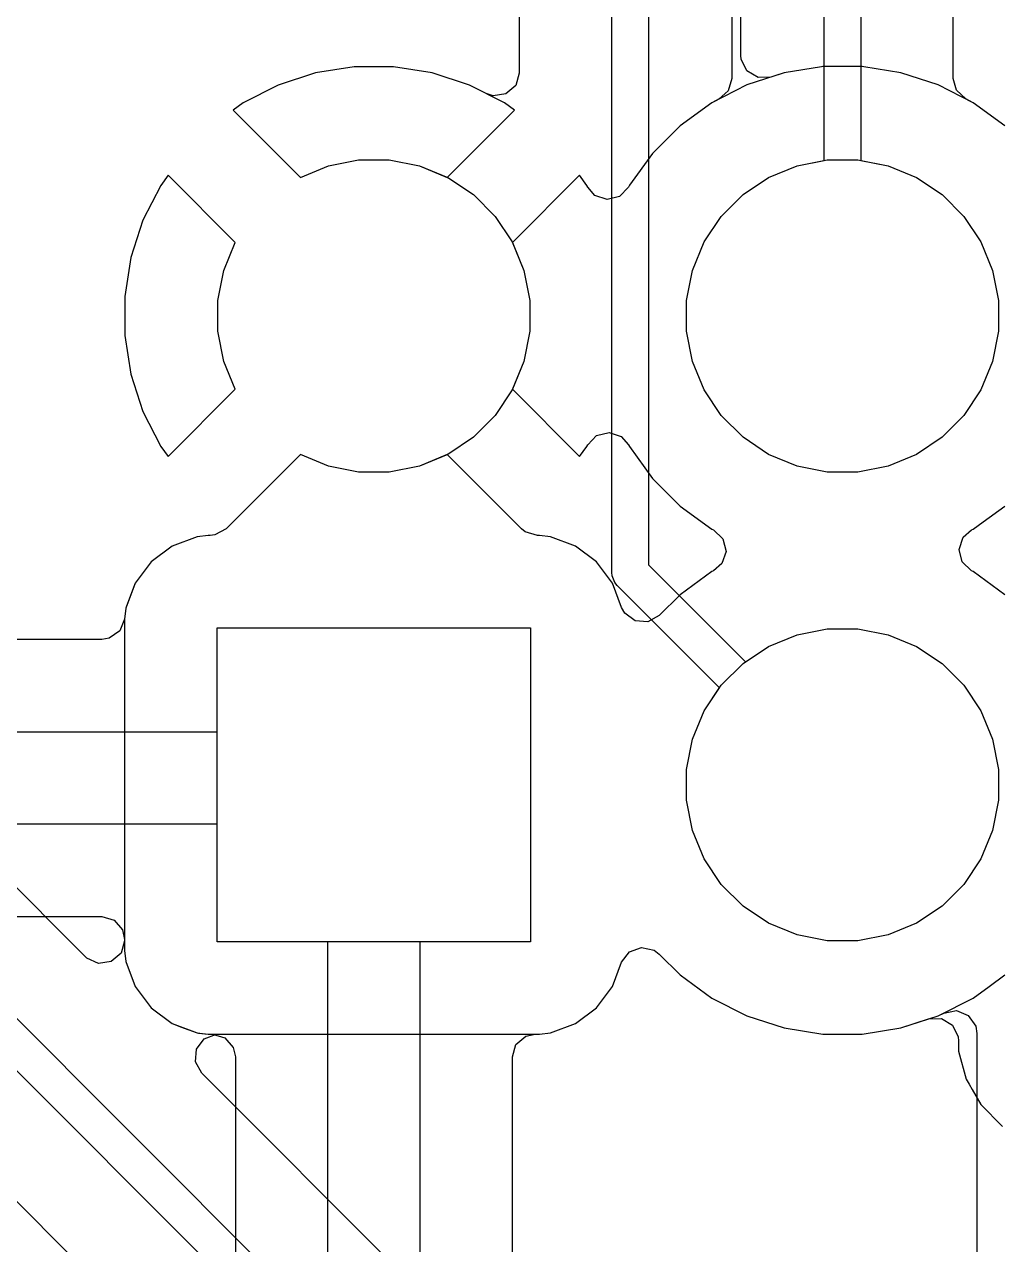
# Model space of a CAD drawing. Header units: inches. Extents: x 6.57 to 9.79, y -8.72 to -3.17.
# Drawn here: x 7.6668 to 7.8751, y -7.6979 to -7.4377 of the extents above; entities that cross this region are included whole.
import ezdxf

# ---------------------------------------------------------------- set-up
doc = ezdxf.new("R2010")
doc.units = ezdxf.units.IN
doc.header["$MEASUREMENT"] = 0
doc.layers.add('B.Cu', color=153, linetype='CONTINUOUS', true_color=0x4d7fc4)

msp = doc.modelspace()

# ---------------------------------------------------------------- linework, layer by layer
at = {"layer": 'B.Cu', "linetype": 'CONTINUOUS'}
for p, q in [((7.79212, -7.55457), (7.79212, -7.32205)), ((7.77241, -7.32556), (7.77241, -7.44808)), ((7.79999, -7.32369), (7.79999, -7.55294)), ((7.8197, -7.4443), (7.8197, -7.33387)), ((7.83743, -7.46671), (7.83743, -7.41454)), ((7.84531, -7.41617), (7.84531, -7.46671)), ((7.81773, -7.41804), (7.81773, -7.44926)), ((7.86501, -7.44926), (7.86501, -7.42635)), ((7.81977, -7.44513), (7.8197, -7.4443)), ((7.82098, -7.4476), (7.81977, -7.44513)), ((7.72892, -7.44804), (7.72097, -7.45063)), ((7.72892, -7.44804), (7.72097, -7.45063)), ((7.72892, -7.44804), (7.72097, -7.45063)), ((7.72892, -7.44804), (7.72097, -7.45063)), ((7.73719, -7.44673), (7.72892, -7.44804)), ((7.73719, -7.44673), (7.72892, -7.44804)), ((7.73719, -7.44673), (7.72892, -7.44804)), ((7.73719, -7.44673), (7.72892, -7.44804)), ((7.72892, -7.44804), (7.72892, -7.44804)), ((7.72892, -7.44804), (7.72892, -7.44804)), ((7.72892, -7.44804), (7.72892, -7.44804)), ((7.72892, -7.44804), (7.72892, -7.44804)), ((7.74555, -7.44673), (7.73719, -7.44673)), ((7.74555, -7.44673), (7.73719, -7.44673)), ((7.74555, -7.44673), (7.73719, -7.44673)), ((7.74555, -7.44673), (7.73719, -7.44673)), ((7.75382, -7.44804), (7.74555, -7.44673)), ((7.75382, -7.44804), (7.74555, -7.44673)), ((7.75382, -7.44804), (7.74555, -7.44673)), ((7.75382, -7.44804), (7.74555, -7.44673)), ((7.76177, -7.45063), (7.75382, -7.44804)), ((7.76177, -7.45063), (7.75382, -7.44804)), ((7.76177, -7.45063), (7.75382, -7.44804)), ((7.76177, -7.45063), (7.75382, -7.44804)), ((7.77241, -7.44808), (7.77164, -7.45072)), ((7.82892, -7.44802), (7.82096, -7.45061)), ((7.82892, -7.44802), (7.82096, -7.45061)), ((7.82334, -7.44902), (7.82098, -7.4476)), ((7.82892, -7.44802), (7.82609, -7.44894)), ((7.83685, -7.44677), (7.82892, -7.44802)), ((7.83685, -7.44677), (7.82892, -7.44802)), ((7.83685, -7.44677), (7.82892, -7.44802)), ((7.82892, -7.44802), (7.82892, -7.44802)), ((7.83719, -7.44671), (7.83685, -7.44677)), ((7.83719, -7.44671), (7.83685, -7.44677)), ((7.83719, -7.44671), (7.83685, -7.44677)), ((7.84555, -7.44671), (7.83719, -7.44671)), ((7.84555, -7.44671), (7.83719, -7.44671)), ((7.84555, -7.44671), (7.83719, -7.44671)), ((7.84589, -7.44677), (7.84555, -7.44671)), ((7.84589, -7.44677), (7.84555, -7.44671)), ((7.84589, -7.44677), (7.84555, -7.44671)), ((7.85382, -7.44802), (7.84589, -7.44677)), ((7.85382, -7.44802), (7.84589, -7.44677)), ((7.85382, -7.44802), (7.84589, -7.44677)), ((7.86178, -7.45061), (7.85382, -7.44802)), ((7.85382, -7.44802), (7.85382, -7.44802)), ((7.85382, -7.44802), (7.85382, -7.44802)), ((7.86178, -7.45061), (7.85382, -7.44802)), ((7.85382, -7.44802), (7.85382, -7.44802)), ((7.85382, -7.44802), (7.85382, -7.44802)), ((7.86178, -7.45061), (7.85382, -7.44802)), ((7.85382, -7.44802), (7.85382, -7.44802)), ((7.85382, -7.44802), (7.85382, -7.44802)), ((7.72097, -7.45063), (7.71351, -7.45443)), ((7.72097, -7.45063), (7.71351, -7.45443)), ((7.72097, -7.45063), (7.71351, -7.45443)), ((7.72097, -7.45063), (7.71351, -7.45443)), ((7.76532, -7.45243), (7.76177, -7.45063)), ((7.76923, -7.45442), (7.76177, -7.45063)), ((7.76923, -7.45442), (7.76177, -7.45063)), ((7.76923, -7.45442), (7.76177, -7.45063)), ((7.77164, -7.45072), (7.76956, -7.45252)), ((7.82096, -7.45061), (7.8135, -7.45441)), ((7.82096, -7.45061), (7.8135, -7.45441)), ((7.81773, -7.44926), (7.81695, -7.4519)), ((7.82609, -7.44894), (7.82334, -7.44902)), ((7.86924, -7.45441), (7.86178, -7.45061)), ((7.86178, -7.45061), (7.86178, -7.45061)), ((7.86178, -7.45061), (7.86178, -7.45061)), ((7.86924, -7.45441), (7.86178, -7.45061)), ((7.86178, -7.45061), (7.86178, -7.45061)), ((7.86178, -7.45061), (7.86178, -7.45061)), ((7.86924, -7.45441), (7.86178, -7.45061)), ((7.86178, -7.45061), (7.86178, -7.45061)), ((7.86178, -7.45061), (7.86178, -7.45061)), ((7.86568, -7.45172), (7.86501, -7.44926)), ((7.76684, -7.45291), (7.76532, -7.45243)), ((7.76956, -7.45252), (7.76684, -7.45291)), ((7.81695, -7.4519), (7.81506, -7.45361)), ((7.86768, -7.45361), (7.86568, -7.45172)), ((7.71351, -7.45443), (7.71138, -7.45597)), ((7.71351, -7.45443), (7.71138, -7.45597)), ((7.71351, -7.45443), (7.71138, -7.45597)), ((7.71351, -7.45443), (7.71138, -7.45597)), ((7.71138, -7.45597), (7.71138, -7.45597)), ((7.71138, -7.45597), (7.72572, -7.47032)), ((7.71138, -7.45597), (7.71138, -7.45597)), ((7.71138, -7.45597), (7.72572, -7.47032)), ((7.71138, -7.45597), (7.71138, -7.45597)), ((7.71138, -7.45597), (7.72572, -7.47032)), ((7.71138, -7.45597), (7.71138, -7.45597)), ((7.71138, -7.45597), (7.72572, -7.47032)), ((7.75702, -7.47032), (7.77136, -7.45597)), ((7.75702, -7.47032), (7.77136, -7.45597)), ((7.75702, -7.47032), (7.77136, -7.45597)), ((7.77136, -7.45597), (7.76923, -7.45442)), ((7.77136, -7.45597), (7.76923, -7.45442)), ((7.77136, -7.45597), (7.76923, -7.45442)), ((7.8135, -7.45441), (7.80673, -7.45933)), ((7.8135, -7.45441), (7.80673, -7.45933)), ((7.8135, -7.45441), (7.80673, -7.45933)), ((7.81506, -7.45361), (7.8135, -7.45441)), ((7.8135, -7.45441), (7.8135, -7.45441)), ((7.86924, -7.45441), (7.86768, -7.45361)), ((7.87601, -7.45933), (7.86924, -7.45441)), ((7.87601, -7.45933), (7.86924, -7.45441)), ((7.87601, -7.45933), (7.86924, -7.45441)), ((7.87601, -7.45933), (7.86924, -7.45441)), ((7.86924, -7.45441), (7.86924, -7.45441)), ((7.80673, -7.45933), (7.80081, -7.46525)), ((7.80673, -7.45933), (7.80081, -7.46525)), ((7.80673, -7.45933), (7.80081, -7.46525)), ((7.80081, -7.46525), (7.7959, -7.47202)), ((7.80081, -7.46525), (7.7959, -7.47202)), ((7.80081, -7.46525), (7.7959, -7.47202)), ((7.72572, -7.47032), (7.73166, -7.46786)), ((7.72572, -7.47032), (7.73166, -7.46786)), ((7.72572, -7.47032), (7.73166, -7.46786)), ((7.72572, -7.47032), (7.73166, -7.46786)), ((7.73166, -7.46786), (7.73809, -7.46658)), ((7.73166, -7.46786), (7.73809, -7.46658)), ((7.73166, -7.46786), (7.73809, -7.46658)), ((7.73166, -7.46786), (7.73809, -7.46658)), ((7.73809, -7.46658), (7.74465, -7.46658)), ((7.73809, -7.46658), (7.74465, -7.46658)), ((7.73809, -7.46658), (7.74465, -7.46658)), ((7.73809, -7.46658), (7.74465, -7.46658)), ((7.74465, -7.46658), (7.75108, -7.46786)), ((7.74465, -7.46658), (7.75108, -7.46786)), ((7.74465, -7.46658), (7.75108, -7.46786)), ((7.74465, -7.46658), (7.75108, -7.46786)), ((7.75108, -7.46786), (7.75715, -7.47037)), ((7.75108, -7.46786), (7.75702, -7.47032)), ((7.75108, -7.46786), (7.75702, -7.47032)), ((7.75108, -7.46786), (7.75702, -7.47032)), ((7.8256, -7.47037), (7.83166, -7.46786)), ((7.8256, -7.47037), (7.83166, -7.46786)), ((7.8256, -7.47037), (7.83166, -7.46786)), ((7.8256, -7.47037), (7.83166, -7.46786)), ((7.83166, -7.46786), (7.83809, -7.46658)), ((7.83166, -7.46786), (7.83809, -7.46658)), ((7.83166, -7.46786), (7.83809, -7.46658)), ((7.83166, -7.46786), (7.83743, -7.46671)), ((7.83809, -7.46658), (7.84465, -7.46658)), ((7.83809, -7.46658), (7.84465, -7.46658)), ((7.83809, -7.46658), (7.84465, -7.46658)), ((7.84465, -7.46658), (7.85108, -7.46786)), ((7.84465, -7.46658), (7.85108, -7.46786)), ((7.84465, -7.46658), (7.85108, -7.46786)), ((7.84531, -7.46671), (7.85108, -7.46786)), ((7.85108, -7.46786), (7.85715, -7.47037)), ((7.85108, -7.46786), (7.85715, -7.47037)), ((7.85108, -7.46786), (7.85715, -7.47037)), ((7.85108, -7.46786), (7.85715, -7.47037)), ((7.69746, -7.46989), (7.69591, -7.47203)), ((7.69746, -7.46989), (7.69591, -7.47203)), ((7.69746, -7.46989), (7.69591, -7.47203)), ((7.69746, -7.46989), (7.69591, -7.47203)), ((7.7118, -7.48424), (7.69746, -7.46989)), ((7.69746, -7.46989), (7.69746, -7.46989)), ((7.7118, -7.48424), (7.69746, -7.46989)), ((7.69746, -7.46989), (7.69746, -7.46989)), ((7.7118, -7.48424), (7.69746, -7.46989)), ((7.69746, -7.46989), (7.69746, -7.46989)), ((7.7118, -7.48424), (7.69746, -7.46989)), ((7.69746, -7.46989), (7.69746, -7.46989)), ((7.75715, -7.47037), (7.7626, -7.47401)), ((7.78528, -7.46989), (7.77094, -7.48424)), ((7.78528, -7.46989), (7.77094, -7.48424)), ((7.78528, -7.46989), (7.77094, -7.48424)), ((7.78683, -7.47203), (7.78528, -7.46989)), ((7.78528, -7.46989), (7.78528, -7.46989)), ((7.78683, -7.47203), (7.78528, -7.46989)), ((7.78528, -7.46989), (7.78528, -7.46989)), ((7.78683, -7.47203), (7.78528, -7.46989)), ((7.78528, -7.46989), (7.78528, -7.46989)), ((7.82014, -7.47401), (7.8256, -7.47037)), ((7.82014, -7.47401), (7.8256, -7.47037)), ((7.82014, -7.47401), (7.8256, -7.47037)), ((7.82014, -7.47401), (7.8256, -7.47037)), ((7.85715, -7.47037), (7.8626, -7.47401)), ((7.85715, -7.47037), (7.8626, -7.47401)), ((7.85715, -7.47037), (7.8626, -7.47401)), ((7.85715, -7.47037), (7.8626, -7.47401)), ((7.69591, -7.47203), (7.69211, -7.47948)), ((7.69591, -7.47203), (7.69211, -7.47948)), ((7.69591, -7.47203), (7.69211, -7.47948)), ((7.69591, -7.47203), (7.69211, -7.47948)), ((7.7626, -7.47401), (7.76724, -7.47865)), ((7.78701, -7.47238), (7.78683, -7.47203)), ((7.78701, -7.47238), (7.78683, -7.47203)), ((7.78701, -7.47238), (7.78683, -7.47203)), ((7.78855, -7.47416), (7.78701, -7.47238)), ((7.78855, -7.47416), (7.78701, -7.47238)), ((7.78855, -7.47416), (7.78701, -7.47238)), ((7.79115, -7.47504), (7.78855, -7.47416)), ((7.79115, -7.47504), (7.78855, -7.47416)), ((7.79115, -7.47504), (7.78855, -7.47416)), ((7.79571, -7.47238), (7.79382, -7.47438)), ((7.79571, -7.47238), (7.79382, -7.47438)), ((7.79571, -7.47238), (7.79382, -7.47438)), ((7.7959, -7.47202), (7.79571, -7.47238)), ((7.7959, -7.47202), (7.79571, -7.47238)), ((7.7959, -7.47202), (7.79571, -7.47238)), ((7.8155, -7.47865), (7.82014, -7.47401)), ((7.8155, -7.47865), (7.82014, -7.47401)), ((7.8155, -7.47865), (7.82014, -7.47401)), ((7.8155, -7.47865), (7.82014, -7.47401)), ((7.8626, -7.47401), (7.86724, -7.47865)), ((7.8626, -7.47401), (7.86724, -7.47865)), ((7.8626, -7.47401), (7.86724, -7.47865)), ((7.8626, -7.47401), (7.86724, -7.47865)), ((7.79382, -7.47438), (7.79115, -7.47504)), ((7.79382, -7.47438), (7.79115, -7.47504)), ((7.79382, -7.47438), (7.79115, -7.47504)), ((7.76724, -7.47865), (7.77088, -7.48411)), ((7.81186, -7.48411), (7.8155, -7.47865)), ((7.81186, -7.48411), (7.8155, -7.47865)), ((7.81186, -7.48411), (7.8155, -7.47865)), ((7.81186, -7.48411), (7.8155, -7.47865)), ((7.86724, -7.47865), (7.87088, -7.48411)), ((7.86724, -7.47865), (7.87088, -7.48411)), ((7.86724, -7.47865), (7.87088, -7.48411)), ((7.86724, -7.47865), (7.87088, -7.48411)), ((7.69211, -7.47948), (7.68953, -7.48744)), ((7.69211, -7.47948), (7.68953, -7.48744)), ((7.69211, -7.47948), (7.68953, -7.48744)), ((7.69211, -7.47948), (7.68953, -7.48744)), ((7.70935, -7.49017), (7.7118, -7.48424)), ((7.70935, -7.49017), (7.7118, -7.48424)), ((7.70935, -7.49017), (7.7118, -7.48424)), ((7.70935, -7.49017), (7.7118, -7.48424)), ((7.77088, -7.48411), (7.77339, -7.49017)), ((7.77094, -7.48424), (7.77339, -7.49017)), ((7.77094, -7.48424), (7.77339, -7.49017)), ((7.77094, -7.48424), (7.77339, -7.49017)), ((7.80935, -7.49017), (7.81186, -7.48411)), ((7.80935, -7.49017), (7.81186, -7.48411)), ((7.80935, -7.49017), (7.81186, -7.48411)), ((7.80935, -7.49017), (7.81186, -7.48411)), ((7.87088, -7.48411), (7.87339, -7.49017)), ((7.87088, -7.48411), (7.87339, -7.49017)), ((7.87088, -7.48411), (7.87339, -7.49017)), ((7.87088, -7.48411), (7.87339, -7.49017)), ((7.68953, -7.48744), (7.68822, -7.4957)), ((7.68953, -7.48744), (7.68822, -7.4957)), ((7.68953, -7.48744), (7.68822, -7.4957)), ((7.68953, -7.48744), (7.68822, -7.4957)), ((7.68953, -7.48744), (7.68953, -7.48744)), ((7.68953, -7.48744), (7.68953, -7.48744)), ((7.68953, -7.48744), (7.68953, -7.48744)), ((7.68953, -7.48744), (7.68953, -7.48744)), ((7.70807, -7.4966), (7.70935, -7.49017)), ((7.70807, -7.4966), (7.70935, -7.49017)), ((7.70807, -7.4966), (7.70935, -7.49017)), ((7.70807, -7.4966), (7.70935, -7.49017)), ((7.77339, -7.49017), (7.77467, -7.4966)), ((7.77339, -7.49017), (7.77467, -7.4966)), ((7.77339, -7.49017), (7.77467, -7.4966)), ((7.77339, -7.49017), (7.77467, -7.4966)), ((7.80807, -7.4966), (7.80935, -7.49017)), ((7.80807, -7.4966), (7.80935, -7.49017)), ((7.80807, -7.4966), (7.80935, -7.49017)), ((7.80807, -7.4966), (7.80935, -7.49017)), ((7.87339, -7.49017), (7.87467, -7.4966)), ((7.87339, -7.49017), (7.87467, -7.4966)), ((7.87339, -7.49017), (7.87467, -7.4966)), ((7.87339, -7.49017), (7.87467, -7.4966)), ((7.68822, -7.4957), (7.68822, -7.50407)), ((7.68822, -7.4957), (7.68822, -7.50407)), ((7.68822, -7.4957), (7.68822, -7.50407)), ((7.68822, -7.4957), (7.68822, -7.50407)), ((7.70807, -7.50316), (7.70807, -7.4966)), ((7.70807, -7.50316), (7.70807, -7.4966)), ((7.70807, -7.50316), (7.70807, -7.4966)), ((7.70807, -7.50316), (7.70807, -7.4966)), ((7.77467, -7.4966), (7.77467, -7.50316)), ((7.77467, -7.4966), (7.77467, -7.50316)), ((7.77467, -7.4966), (7.77467, -7.50316)), ((7.77467, -7.4966), (7.77467, -7.50316)), ((7.80807, -7.50316), (7.80807, -7.4966)), ((7.80807, -7.50316), (7.80807, -7.4966)), ((7.80807, -7.50316), (7.80807, -7.4966)), ((7.80807, -7.50316), (7.80807, -7.4966)), ((7.87467, -7.4966), (7.87467, -7.50316)), ((7.87467, -7.4966), (7.87467, -7.50316)), ((7.87467, -7.4966), (7.87467, -7.50316)), ((7.87467, -7.4966), (7.87467, -7.50316)), ((7.68822, -7.50407), (7.68953, -7.51233)), ((7.68822, -7.50407), (7.68953, -7.51233)), ((7.68822, -7.50407), (7.68953, -7.51233)), ((7.68822, -7.50407), (7.68953, -7.51233)), ((7.70935, -7.5096), (7.70807, -7.50316)), ((7.70935, -7.5096), (7.70807, -7.50316)), ((7.70935, -7.5096), (7.70807, -7.50316)), ((7.70935, -7.5096), (7.70807, -7.50316)), ((7.77467, -7.50316), (7.77339, -7.5096)), ((7.77467, -7.50316), (7.77339, -7.5096)), ((7.77467, -7.50316), (7.77339, -7.5096)), ((7.77467, -7.50316), (7.77339, -7.5096)), ((7.80935, -7.5096), (7.80807, -7.50316)), ((7.80935, -7.5096), (7.80807, -7.50316)), ((7.80935, -7.5096), (7.80807, -7.50316)), ((7.80935, -7.5096), (7.80807, -7.50316)), ((7.87467, -7.50316), (7.87339, -7.5096)), ((7.87467, -7.50316), (7.87339, -7.5096)), ((7.87467, -7.50316), (7.87339, -7.5096)), ((7.87467, -7.50316), (7.87339, -7.5096)), ((7.7118, -7.51553), (7.70935, -7.5096)), ((7.7118, -7.51553), (7.70935, -7.5096)), ((7.7118, -7.51553), (7.70935, -7.5096)), ((7.7118, -7.51553), (7.70935, -7.5096)), ((7.77339, -7.5096), (7.77088, -7.51566)), ((7.77339, -7.5096), (7.77094, -7.51553)), ((7.77339, -7.5096), (7.77094, -7.51553)), ((7.77339, -7.5096), (7.77094, -7.51553)), ((7.81186, -7.51566), (7.80935, -7.5096)), ((7.81186, -7.51566), (7.80935, -7.5096)), ((7.81186, -7.51566), (7.80935, -7.5096)), ((7.81186, -7.51566), (7.80935, -7.5096)), ((7.87339, -7.5096), (7.87088, -7.51566)), ((7.87339, -7.5096), (7.87088, -7.51566)), ((7.87339, -7.5096), (7.87088, -7.51566)), ((7.87339, -7.5096), (7.87088, -7.51566)), ((7.68953, -7.51233), (7.68953, -7.51233)), ((7.68953, -7.51233), (7.69211, -7.52028)), ((7.68953, -7.51233), (7.68953, -7.51233)), ((7.68953, -7.51233), (7.69211, -7.52028)), ((7.68953, -7.51233), (7.68953, -7.51233)), ((7.68953, -7.51233), (7.69211, -7.52028)), ((7.68953, -7.51233), (7.68953, -7.51233)), ((7.68953, -7.51233), (7.69211, -7.52028)), ((7.69746, -7.52987), (7.7118, -7.51553)), ((7.69746, -7.52987), (7.7118, -7.51553)), ((7.69746, -7.52987), (7.7118, -7.51553)), ((7.69746, -7.52987), (7.7118, -7.51553)), ((7.77088, -7.51566), (7.76724, -7.52111)), ((7.77094, -7.51553), (7.78528, -7.52987)), ((7.77094, -7.51553), (7.78528, -7.52987)), ((7.77094, -7.51553), (7.78528, -7.52987)), ((7.8155, -7.52111), (7.81186, -7.51566)), ((7.8155, -7.52111), (7.81186, -7.51566)), ((7.8155, -7.52111), (7.81186, -7.51566)), ((7.8155, -7.52111), (7.81186, -7.51566)), ((7.87088, -7.51566), (7.86724, -7.52111)), ((7.87088, -7.51566), (7.86724, -7.52111)), ((7.87088, -7.51566), (7.86724, -7.52111)), ((7.87088, -7.51566), (7.86724, -7.52111)), ((7.69211, -7.52028), (7.69591, -7.52774)), ((7.69211, -7.52028), (7.69591, -7.52774)), ((7.69211, -7.52028), (7.69591, -7.52774)), ((7.69211, -7.52028), (7.69591, -7.52774)), ((7.76724, -7.52111), (7.7626, -7.52575)), ((7.82014, -7.52575), (7.8155, -7.52111)), ((7.82014, -7.52575), (7.8155, -7.52111)), ((7.82014, -7.52575), (7.8155, -7.52111)), ((7.82014, -7.52575), (7.8155, -7.52111)), ((7.86724, -7.52111), (7.8626, -7.52575)), ((7.86724, -7.52111), (7.8626, -7.52575)), ((7.86724, -7.52111), (7.8626, -7.52575)), ((7.86724, -7.52111), (7.8626, -7.52575)), ((7.7626, -7.52575), (7.75715, -7.5294)), ((7.78701, -7.52738), (7.7889, -7.52538)), ((7.78701, -7.52738), (7.7889, -7.52538)), ((7.78701, -7.52738), (7.7889, -7.52538)), ((7.7889, -7.52538), (7.79157, -7.52472)), ((7.7889, -7.52538), (7.79157, -7.52472)), ((7.7889, -7.52538), (7.79157, -7.52472)), ((7.79157, -7.52472), (7.79417, -7.52561)), ((7.79157, -7.52472), (7.79417, -7.52561)), ((7.79157, -7.52472), (7.79417, -7.52561)), ((7.79417, -7.52561), (7.79571, -7.52738)), ((7.79417, -7.52561), (7.79571, -7.52738)), ((7.79417, -7.52561), (7.79571, -7.52738)), ((7.8256, -7.5294), (7.82014, -7.52575)), ((7.8256, -7.5294), (7.82014, -7.52575)), ((7.8256, -7.5294), (7.82014, -7.52575)), ((7.8256, -7.5294), (7.82014, -7.52575)), ((7.8626, -7.52575), (7.85715, -7.5294)), ((7.8626, -7.52575), (7.85715, -7.5294)), ((7.8626, -7.52575), (7.85715, -7.5294)), ((7.8626, -7.52575), (7.85715, -7.5294)), ((7.69591, -7.52774), (7.69746, -7.52987)), ((7.69591, -7.52774), (7.69746, -7.52987)), ((7.69591, -7.52774), (7.69746, -7.52987)), ((7.69591, -7.52774), (7.69746, -7.52987)), ((7.78528, -7.52987), (7.78683, -7.52774)), ((7.78528, -7.52987), (7.78683, -7.52774)), ((7.78528, -7.52987), (7.78683, -7.52774)), ((7.78683, -7.52774), (7.78701, -7.52738)), ((7.78683, -7.52774), (7.78701, -7.52738)), ((7.78683, -7.52774), (7.78701, -7.52738)), ((7.79571, -7.52738), (7.7959, -7.52775)), ((7.79571, -7.52738), (7.7959, -7.52775)), ((7.79571, -7.52738), (7.7959, -7.52775)), ((7.7959, -7.52775), (7.80081, -7.53452)), ((7.7959, -7.52775), (7.80081, -7.53452)), ((7.7959, -7.52775), (7.80081, -7.53452)), ((7.72572, -7.52945), (7.70989, -7.54528)), ((7.72572, -7.52945), (7.70989, -7.54528)), ((7.72572, -7.52945), (7.70989, -7.54528)), ((7.72572, -7.52945), (7.70989, -7.54528)), ((7.73166, -7.53191), (7.72572, -7.52945)), ((7.73166, -7.53191), (7.72572, -7.52945)), ((7.73166, -7.53191), (7.72572, -7.52945)), ((7.73166, -7.53191), (7.72572, -7.52945)), ((7.75715, -7.5294), (7.75108, -7.53191)), ((7.75702, -7.52945), (7.75108, -7.53191)), ((7.75702, -7.52945), (7.75108, -7.53191)), ((7.75702, -7.52945), (7.75108, -7.53191)), ((7.77285, -7.54528), (7.75702, -7.52945)), ((7.77285, -7.54528), (7.75702, -7.52945)), ((7.77285, -7.54528), (7.75702, -7.52945)), ((7.78528, -7.52987), (7.78528, -7.52987)), ((7.78528, -7.52987), (7.78528, -7.52987)), ((7.78528, -7.52987), (7.78528, -7.52987)), ((7.83166, -7.53191), (7.8256, -7.5294)), ((7.83166, -7.53191), (7.8256, -7.5294)), ((7.83166, -7.53191), (7.8256, -7.5294)), ((7.83166, -7.53191), (7.8256, -7.5294)), ((7.85715, -7.5294), (7.85108, -7.53191)), ((7.85715, -7.5294), (7.85108, -7.53191)), ((7.85715, -7.5294), (7.85108, -7.53191)), ((7.85715, -7.5294), (7.85108, -7.53191)), ((7.73809, -7.53319), (7.73166, -7.53191)), ((7.73809, -7.53319), (7.73166, -7.53191)), ((7.73809, -7.53319), (7.73166, -7.53191)), ((7.73809, -7.53319), (7.73166, -7.53191)), ((7.74465, -7.53319), (7.73809, -7.53319)), ((7.74465, -7.53319), (7.73809, -7.53319)), ((7.74465, -7.53319), (7.73809, -7.53319)), ((7.74465, -7.53319), (7.73809, -7.53319)), ((7.75108, -7.53191), (7.74465, -7.53319)), ((7.75108, -7.53191), (7.74465, -7.53319)), ((7.75108, -7.53191), (7.74465, -7.53319)), ((7.75108, -7.53191), (7.74465, -7.53319)), ((7.83809, -7.53319), (7.83166, -7.53191)), ((7.83809, -7.53319), (7.83166, -7.53191)), ((7.83809, -7.53319), (7.83166, -7.53191)), ((7.83809, -7.53319), (7.83166, -7.53191)), ((7.84465, -7.53319), (7.83809, -7.53319)), ((7.84465, -7.53319), (7.83809, -7.53319)), ((7.84465, -7.53319), (7.83809, -7.53319)), ((7.84465, -7.53319), (7.83809, -7.53319)), ((7.85108, -7.53191), (7.84465, -7.53319)), ((7.85108, -7.53191), (7.84465, -7.53319)), ((7.85108, -7.53191), (7.84465, -7.53319)), ((7.85108, -7.53191), (7.84465, -7.53319)), ((7.80081, -7.53452), (7.80673, -7.54044)), ((7.80081, -7.53452), (7.80673, -7.54044)), ((7.80081, -7.53452), (7.80673, -7.54044)), ((7.80673, -7.54044), (7.8135, -7.54536)), ((7.80673, -7.54044), (7.8135, -7.54536)), ((7.80673, -7.54044), (7.8135, -7.54536)), ((7.87139, -7.54379), (7.87601, -7.54044)), ((7.86924, -7.54536), (7.87139, -7.54379)), ((7.70367, -7.54697), (7.69837, -7.54895)), ((7.70367, -7.54697), (7.69837, -7.54895)), ((7.70367, -7.54697), (7.69837, -7.54895)), ((7.70367, -7.54697), (7.69837, -7.54895)), ((7.70602, -7.54671), (7.70367, -7.54697)), ((7.70602, -7.54671), (7.70367, -7.54697)), ((7.70602, -7.54671), (7.70367, -7.54697)), ((7.70602, -7.54671), (7.70367, -7.54697)), ((7.70644, -7.54671), (7.70602, -7.54671)), ((7.70602, -7.54671), (7.70602, -7.54671)), ((7.70644, -7.54671), (7.70602, -7.54671)), ((7.70602, -7.54671), (7.70602, -7.54671)), ((7.70644, -7.54671), (7.70602, -7.54671)), ((7.70602, -7.54671), (7.70602, -7.54671)), ((7.70644, -7.54671), (7.70602, -7.54671)), ((7.70602, -7.54671), (7.70602, -7.54671)), ((7.70747, -7.5466), (7.70644, -7.54671)), ((7.70747, -7.5466), (7.70644, -7.54671)), ((7.70747, -7.5466), (7.70644, -7.54671)), ((7.70747, -7.5466), (7.70644, -7.54671)), ((7.70989, -7.54528), (7.70747, -7.5466)), ((7.70989, -7.54528), (7.70747, -7.5466)), ((7.70989, -7.54528), (7.70747, -7.5466)), ((7.70989, -7.54528), (7.70747, -7.5466)), ((7.77366, -7.54594), (7.77285, -7.54528)), ((7.77366, -7.54594), (7.77285, -7.54528)), ((7.77366, -7.54594), (7.77285, -7.54528)), ((7.7763, -7.54671), (7.77366, -7.54594)), ((7.7763, -7.54671), (7.77366, -7.54594)), ((7.7763, -7.54671), (7.77366, -7.54594)), ((7.77672, -7.54671), (7.7763, -7.54671)), ((7.77672, -7.54671), (7.7763, -7.54671)), ((7.77672, -7.54671), (7.7763, -7.54671)), ((7.77907, -7.54697), (7.77672, -7.54671)), ((7.77672, -7.54671), (7.77672, -7.54671)), ((7.77672, -7.54671), (7.77672, -7.54671)), ((7.77672, -7.54671), (7.77672, -7.54671)), ((7.77907, -7.54697), (7.77672, -7.54671)), ((7.77672, -7.54671), (7.77672, -7.54671)), ((7.77672, -7.54671), (7.77672, -7.54671)), ((7.77672, -7.54671), (7.77672, -7.54671)), ((7.77907, -7.54697), (7.77672, -7.54671)), ((7.77672, -7.54671), (7.77672, -7.54671)), ((7.77672, -7.54671), (7.77672, -7.54671)), ((7.77672, -7.54671), (7.77672, -7.54671)), ((7.78438, -7.54895), (7.77907, -7.54697)), ((7.77907, -7.54697), (7.77907, -7.54697)), ((7.78438, -7.54895), (7.77907, -7.54697)), ((7.77907, -7.54697), (7.77907, -7.54697)), ((7.78438, -7.54895), (7.77907, -7.54697)), ((7.77907, -7.54697), (7.77907, -7.54697)), ((7.8135, -7.54536), (7.81385, -7.54553)), ((7.8135, -7.54536), (7.81385, -7.54553)), ((7.8135, -7.54536), (7.81385, -7.54553)), ((7.81385, -7.54553), (7.81585, -7.54742)), ((7.81385, -7.54553), (7.81585, -7.54742)), ((7.81385, -7.54553), (7.81585, -7.54742)), ((7.86623, -7.54967), (7.86712, -7.54707)), ((7.86712, -7.54707), (7.86889, -7.54553)), ((7.86889, -7.54553), (7.86924, -7.54536)), ((7.69836, -7.54895), (7.69383, -7.55234)), ((7.69836, -7.54895), (7.69383, -7.55234)), ((7.69836, -7.54895), (7.69383, -7.55234)), ((7.69836, -7.54895), (7.69383, -7.55234)), ((7.69837, -7.54895), (7.69836, -7.54895)), ((7.69837, -7.54895), (7.69836, -7.54895)), ((7.69837, -7.54895), (7.69836, -7.54895)), ((7.69837, -7.54895), (7.69836, -7.54895)), ((7.78891, -7.55234), (7.78438, -7.54895)), ((7.78438, -7.54895), (7.78438, -7.54895)), ((7.78891, -7.55234), (7.78438, -7.54895)), ((7.78438, -7.54895), (7.78438, -7.54895)), ((7.78891, -7.55234), (7.78438, -7.54895)), ((7.78438, -7.54895), (7.78438, -7.54895)), ((7.81585, -7.54742), (7.81651, -7.55009)), ((7.81585, -7.54742), (7.81651, -7.55009)), ((7.81585, -7.54742), (7.81651, -7.55009)), ((7.81651, -7.55009), (7.81562, -7.5527)), ((7.81651, -7.55009), (7.81562, -7.5527)), ((7.81651, -7.55009), (7.81562, -7.5527)), ((7.86689, -7.55234), (7.86623, -7.54967)), ((7.69383, -7.55234), (7.69043, -7.55688)), ((7.69383, -7.55234), (7.69043, -7.55688)), ((7.69383, -7.55234), (7.69043, -7.55688)), ((7.69383, -7.55234), (7.69043, -7.55688)), ((7.69383, -7.55234), (7.69383, -7.55234)), ((7.69383, -7.55234), (7.69383, -7.55234)), ((7.69383, -7.55234), (7.69383, -7.55234)), ((7.69383, -7.55234), (7.69383, -7.55234)), ((7.79231, -7.55688), (7.78891, -7.55234)), ((7.78891, -7.55234), (7.78891, -7.55234)), ((7.79231, -7.55688), (7.78891, -7.55234)), ((7.78891, -7.55234), (7.78891, -7.55234)), ((7.79231, -7.55688), (7.78891, -7.55234)), ((7.78891, -7.55234), (7.78891, -7.55234)), ((7.79219, -7.55534), (7.79212, -7.55457)), ((7.79999, -7.55294), (7.8207, -7.57364)), ((7.8135, -7.55441), (7.80673, -7.55933)), ((7.8135, -7.55441), (7.80673, -7.55933)), ((7.8135, -7.55441), (7.80673, -7.55933)), ((7.81385, -7.55423), (7.8135, -7.55441)), ((7.81385, -7.55423), (7.8135, -7.55441)), ((7.81385, -7.55423), (7.8135, -7.55441)), ((7.81562, -7.5527), (7.81385, -7.55423)), ((7.81562, -7.5527), (7.81385, -7.55423)), ((7.81562, -7.5527), (7.81385, -7.55423)), ((7.86889, -7.55423), (7.86689, -7.55234)), ((7.86921, -7.55439), (7.86889, -7.55423)), ((7.86924, -7.55441), (7.86921, -7.55439)), ((7.87601, -7.55933), (7.86924, -7.55441)), ((7.69043, -7.55688), (7.68845, -7.56219)), ((7.69043, -7.55688), (7.68845, -7.56219)), ((7.69043, -7.55688), (7.68845, -7.56219)), ((7.69043, -7.55688), (7.6886, -7.5618)), ((7.69043, -7.55688), (7.69043, -7.55688)), ((7.69043, -7.55688), (7.69043, -7.55688)), ((7.69043, -7.55688), (7.69043, -7.55688)), ((7.69043, -7.55688), (7.69043, -7.55688)), ((7.79278, -7.55675), (7.79219, -7.55534)), ((7.79424, -7.56205), (7.79231, -7.55688)), ((7.79231, -7.55688), (7.79231, -7.55688)), ((7.79424, -7.56205), (7.79231, -7.55688)), ((7.79231, -7.55688), (7.79231, -7.55688)), ((7.79424, -7.56205), (7.79231, -7.55688)), ((7.79231, -7.55688), (7.79231, -7.55688)), ((7.79327, -7.55735), (7.79278, -7.55675)), ((7.81513, -7.57921), (7.79327, -7.55735)), ((7.80673, -7.55933), (7.80226, -7.5638)), ((7.80673, -7.55933), (7.80226, -7.5638)), ((7.80673, -7.55933), (7.80226, -7.5638)), ((7.68845, -7.56219), (7.6882, -7.56452)), ((7.68845, -7.56219), (7.6882, -7.56453)), ((7.68845, -7.56219), (7.6882, -7.56453)), ((7.68845, -7.56219), (7.6882, -7.56453)), ((7.6886, -7.5618), (7.68845, -7.56219)), ((7.7949, -7.56327), (7.79424, -7.56205)), ((7.7949, -7.56327), (7.79424, -7.56205)), ((7.7949, -7.56327), (7.79424, -7.56205)), ((7.6882, -7.56452), (7.68715, -7.56706)), ((7.6882, -7.56453), (7.6882, -7.56453)), ((7.6882, -7.56453), (7.6882, -7.63523)), ((7.6882, -7.56453), (7.6882, -7.56453)), ((7.6882, -7.56453), (7.6882, -7.63523)), ((7.6882, -7.56453), (7.6882, -7.56453)), ((7.6882, -7.56453), (7.6882, -7.63314)), ((7.7971, -7.56492), (7.7949, -7.56327)), ((7.7971, -7.56492), (7.7949, -7.56327)), ((7.7971, -7.56492), (7.7949, -7.56327)), ((7.79985, -7.56512), (7.7971, -7.56492)), ((7.79985, -7.56512), (7.7971, -7.56492)), ((7.79985, -7.56512), (7.7971, -7.56492)), ((7.80226, -7.5638), (7.79985, -7.56512)), ((7.80226, -7.5638), (7.79985, -7.56512)), ((7.80226, -7.5638), (7.79985, -7.56512)), ((7.68715, -7.56706), (7.68489, -7.56863)), ((7.70791, -7.58858), (7.70791, -7.56642)), ((7.70791, -7.56642), (7.77483, -7.56642)), ((7.70791, -7.63335), (7.70791, -7.56642)), ((7.70791, -7.56642), (7.77483, -7.56642)), ((7.70791, -7.63335), (7.70791, -7.56642)), ((7.70791, -7.56642), (7.77483, -7.56642)), ((7.70791, -7.63335), (7.70791, -7.56642)), ((7.70791, -7.56642), (7.77483, -7.56642)), ((7.77483, -7.56642), (7.77483, -7.63335)), ((7.77483, -7.56642), (7.77483, -7.63335)), ((7.77483, -7.56642), (7.77483, -7.63335)), ((7.77483, -7.56642), (7.77483, -7.63335)), ((7.8256, -7.57037), (7.83166, -7.56786)), ((7.8256, -7.57037), (7.83166, -7.56786)), ((7.8256, -7.57037), (7.83166, -7.56786)), ((7.8256, -7.57037), (7.83166, -7.56786)), ((7.83166, -7.56786), (7.83809, -7.56658)), ((7.83166, -7.56786), (7.83809, -7.56658)), ((7.83166, -7.56786), (7.83809, -7.56658)), ((7.83166, -7.56786), (7.83809, -7.56658)), ((7.83809, -7.56658), (7.84465, -7.56658)), ((7.83809, -7.56658), (7.84465, -7.56658)), ((7.83809, -7.56658), (7.84465, -7.56658)), ((7.83809, -7.56658), (7.84465, -7.56658)), ((7.84465, -7.56658), (7.85108, -7.56786)), ((7.84465, -7.56658), (7.85108, -7.56786)), ((7.84465, -7.56658), (7.85108, -7.56786)), ((7.84465, -7.56658), (7.85108, -7.56786)), ((7.85108, -7.56786), (7.85715, -7.57037)), ((7.85108, -7.56786), (7.85715, -7.57037)), ((7.85108, -7.56786), (7.85715, -7.57037)), ((7.85108, -7.56786), (7.85715, -7.57037)), ((7.68335, -7.56888), (7.60517, -7.56888)), ((7.68489, -7.56863), (7.68335, -7.56888)), ((7.82014, -7.57401), (7.8256, -7.57037)), ((7.82014, -7.57401), (7.8256, -7.57037)), ((7.82014, -7.57401), (7.8256, -7.57037)), ((7.8207, -7.57364), (7.8256, -7.57037)), ((7.85715, -7.57037), (7.8626, -7.57401)), ((7.85715, -7.57037), (7.8626, -7.57401)), ((7.85715, -7.57037), (7.8626, -7.57401)), ((7.85715, -7.57037), (7.8626, -7.57401)), ((7.8155, -7.57865), (7.82014, -7.57401)), ((7.8155, -7.57865), (7.82014, -7.57401)), ((7.8155, -7.57865), (7.82014, -7.57401)), ((7.8626, -7.57401), (7.86724, -7.57865)), ((7.8626, -7.57401), (7.86724, -7.57865)), ((7.8626, -7.57401), (7.86724, -7.57865)), ((7.8626, -7.57401), (7.86724, -7.57865)), ((7.67987, -7.63659), (7.6235, -7.58022)), ((7.81186, -7.58411), (7.8155, -7.57865)), ((7.81186, -7.58411), (7.8155, -7.57865)), ((7.81186, -7.58411), (7.8155, -7.57865)), ((7.81186, -7.58411), (7.81513, -7.57921)), ((7.86724, -7.57865), (7.87088, -7.58411)), ((7.86724, -7.57865), (7.87088, -7.58411)), ((7.86724, -7.57865), (7.87088, -7.58411)), ((7.86724, -7.57865), (7.87088, -7.58411)), ((7.80935, -7.59017), (7.81186, -7.58411)), ((7.80935, -7.59017), (7.81186, -7.58411)), ((7.80935, -7.59017), (7.81186, -7.58411)), ((7.80935, -7.59017), (7.81186, -7.58411)), ((7.87088, -7.58411), (7.87339, -7.59017)), ((7.87088, -7.58411), (7.87339, -7.59017)), ((7.87088, -7.58411), (7.87339, -7.59017)), ((7.87088, -7.58411), (7.87339, -7.59017)), ((7.5876, -7.58858), (7.70791, -7.58858)), ((7.60236, -7.58695), (8.40403, -8.38861)), ((7.80807, -7.5966), (7.80935, -7.59017)), ((7.80807, -7.5966), (7.80935, -7.59017)), ((7.80807, -7.5966), (7.80935, -7.59017)), ((7.80807, -7.5966), (7.80935, -7.59017)), ((7.87339, -7.59017), (7.87467, -7.5966)), ((7.87339, -7.59017), (7.87467, -7.5966)), ((7.87339, -7.59017), (7.87467, -7.5966)), ((7.87339, -7.59017), (7.87467, -7.5966)), ((8.39961, -8.39534), (7.59564, -7.59137)), ((7.80807, -7.60316), (7.80807, -7.5966)), ((7.80807, -7.60316), (7.80807, -7.5966)), ((7.80807, -7.60316), (7.80807, -7.5966)), ((7.80807, -7.60316), (7.80807, -7.5966)), ((7.87467, -7.5966), (7.87467, -7.60316)), ((7.87467, -7.5966), (7.87467, -7.60316)), ((7.87467, -7.5966), (7.87467, -7.60316)), ((7.87467, -7.5966), (7.87467, -7.60316)), ((7.80935, -7.6096), (7.80807, -7.60316)), ((7.80935, -7.6096), (7.80807, -7.60316)), ((7.80935, -7.6096), (7.80807, -7.60316)), ((7.80935, -7.6096), (7.80807, -7.60316)), ((7.87467, -7.60316), (7.87339, -7.6096)), ((7.87467, -7.60316), (7.87339, -7.6096)), ((7.87467, -7.60316), (7.87339, -7.6096)), ((7.87467, -7.60316), (7.87339, -7.6096)), ((7.58419, -7.60778), (8.38788, -8.41147)), ((7.70791, -7.60827), (7.5876, -7.60827)), ((7.70791, -7.63335), (7.70791, -7.60827)), ((7.81186, -7.61566), (7.80935, -7.6096)), ((7.81186, -7.61566), (7.80935, -7.6096)), ((7.81186, -7.61566), (7.80935, -7.6096)), ((7.81186, -7.61566), (7.80935, -7.6096)), ((7.87339, -7.6096), (7.87088, -7.61566)), ((7.87339, -7.6096), (7.87088, -7.61566)), ((7.87339, -7.6096), (7.87088, -7.61566)), ((7.87339, -7.6096), (7.87088, -7.61566)), ((7.8155, -7.62111), (7.81186, -7.61566)), ((7.8155, -7.62111), (7.81186, -7.61566)), ((7.8155, -7.62111), (7.81186, -7.61566)), ((7.8155, -7.62111), (7.81186, -7.61566)), ((7.87088, -7.61566), (7.86724, -7.62111)), ((7.87088, -7.61566), (7.86724, -7.62111)), ((7.87088, -7.61566), (7.86724, -7.62111)), ((7.87088, -7.61566), (7.86724, -7.62111)), ((7.82014, -7.62575), (7.8155, -7.62111)), ((7.82014, -7.62575), (7.8155, -7.62111)), ((7.82014, -7.62575), (7.8155, -7.62111)), ((7.82014, -7.62575), (7.8155, -7.62111)), ((7.86724, -7.62111), (7.8626, -7.62575)), ((7.86724, -7.62111), (7.8626, -7.62575)), ((7.86724, -7.62111), (7.8626, -7.62575)), ((7.86724, -7.62111), (7.8626, -7.62575)), ((7.8256, -7.6294), (7.82014, -7.62575)), ((7.8256, -7.6294), (7.82014, -7.62575)), ((7.8256, -7.6294), (7.82014, -7.62575)), ((7.8256, -7.6294), (7.82014, -7.62575)), ((7.8626, -7.62575), (7.85715, -7.6294)), ((7.8626, -7.62575), (7.85715, -7.6294)), ((7.8626, -7.62575), (7.85715, -7.6294)), ((7.8626, -7.62575), (7.85715, -7.6294)), ((7.60517, -7.62797), (7.68332, -7.62797)), ((7.68332, -7.62797), (7.68596, -7.62875)), ((7.68596, -7.62875), (7.68776, -7.63083)), ((7.83166, -7.63191), (7.8256, -7.6294)), ((7.83166, -7.63191), (7.8256, -7.6294)), ((7.83166, -7.63191), (7.8256, -7.6294)), ((7.83166, -7.63191), (7.8256, -7.6294)), ((7.85715, -7.6294), (7.85108, -7.63191)), ((7.85715, -7.6294), (7.85108, -7.63191)), ((7.85715, -7.6294), (7.85108, -7.63191)), ((7.85715, -7.6294), (7.85108, -7.63191)), ((7.68776, -7.63083), (7.6882, -7.63285)), ((7.6882, -7.63285), (7.6882, -7.63523)), ((7.83809, -7.63319), (7.83166, -7.63191)), ((7.83809, -7.63319), (7.83166, -7.63191)), ((7.83809, -7.63319), (7.83166, -7.63191)), ((7.83809, -7.63319), (7.83166, -7.63191)), ((7.85108, -7.63191), (7.84465, -7.63319)), ((7.85108, -7.63191), (7.84465, -7.63319)), ((7.85108, -7.63191), (7.84465, -7.63319)), ((7.85108, -7.63191), (7.84465, -7.63319)), ((7.6882, -7.63314), (7.68743, -7.63578)), ((7.6882, -7.63523), (7.68845, -7.63758)), ((7.6882, -7.63523), (7.6882, -7.63523)), ((7.6882, -7.63523), (7.68845, -7.63758)), ((7.6882, -7.63523), (7.6882, -7.63523)), ((7.6882, -7.63523), (7.68845, -7.63758)), ((7.77483, -7.63335), (7.70791, -7.63335)), ((7.77483, -7.63335), (7.70791, -7.63335)), ((7.73153, -7.63335), (7.70791, -7.63335)), ((7.77483, -7.63335), (7.70791, -7.63335)), ((7.73153, -8.46972), (7.73153, -7.63335)), ((7.77483, -7.63335), (7.75121, -7.63335)), ((7.75121, -7.63335), (7.75121, -8.46564)), ((7.79424, -7.63771), (7.79589, -7.63551)), ((7.79424, -7.63771), (7.79589, -7.63551)), ((7.79424, -7.63771), (7.79589, -7.63551)), ((7.79424, -7.63771), (7.79589, -7.63551)), ((7.79589, -7.63551), (7.79846, -7.63455)), ((7.79589, -7.63551), (7.79846, -7.63455)), ((7.79589, -7.63551), (7.79846, -7.63455)), ((7.79589, -7.63551), (7.79846, -7.63455)), ((7.79846, -7.63455), (7.80115, -7.63514)), ((7.79846, -7.63455), (7.80115, -7.63514)), ((7.79846, -7.63455), (7.80115, -7.63514)), ((7.79846, -7.63455), (7.80115, -7.63514)), ((7.80115, -7.63514), (7.80226, -7.63597)), ((7.80115, -7.63514), (7.80226, -7.63597)), ((7.80115, -7.63514), (7.80226, -7.63597)), ((7.80115, -7.63514), (7.80226, -7.63597)), ((7.84465, -7.63319), (7.83809, -7.63319)), ((7.84465, -7.63319), (7.83809, -7.63319)), ((7.84465, -7.63319), (7.83809, -7.63319)), ((7.84465, -7.63319), (7.83809, -7.63319)), ((7.68012, -7.63683), (7.67987, -7.63659)), ((7.68262, -7.63797), (7.68012, -7.63683)), ((7.68535, -7.63758), (7.68262, -7.63797)), ((7.68743, -7.63578), (7.68535, -7.63758)), ((7.68845, -7.63758), (7.69043, -7.64289)), ((7.68845, -7.63758), (7.69043, -7.64289)), ((7.68845, -7.63758), (7.69043, -7.64289)), ((7.79231, -7.64289), (7.79424, -7.63771)), ((7.79231, -7.64289), (7.79424, -7.63771)), ((7.79231, -7.64289), (7.79424, -7.63771)), ((7.79231, -7.64289), (7.79424, -7.63771)), ((7.80226, -7.63597), (7.80673, -7.64044)), ((7.80226, -7.63597), (7.80673, -7.64044)), ((7.80226, -7.63597), (7.80673, -7.64044)), ((7.80226, -7.63597), (7.80673, -7.64044)), ((7.80673, -7.64044), (7.8135, -7.64536)), ((7.80673, -7.64044), (7.8135, -7.64536)), ((7.80673, -7.64044), (7.8135, -7.64536)), ((7.80673, -7.64044), (7.8135, -7.64536)), ((7.87264, -7.64289), (7.87601, -7.64044)), ((7.87264, -7.64289), (7.87601, -7.64044)), ((7.69043, -7.64289), (7.69043, -7.64289)), ((7.69043, -7.64289), (7.69383, -7.64742)), ((7.69043, -7.64289), (7.69043, -7.64289)), ((7.69043, -7.64289), (7.69383, -7.64742)), ((7.69043, -7.64289), (7.69043, -7.64289)), ((7.69043, -7.64289), (7.69383, -7.64742)), ((7.78891, -7.64742), (7.79231, -7.64289)), ((7.78891, -7.64742), (7.79231, -7.64289)), ((7.78891, -7.64742), (7.79231, -7.64289)), ((7.78891, -7.64742), (7.79231, -7.64289)), ((7.86924, -7.64536), (7.87264, -7.64289)), ((7.86924, -7.64536), (7.87264, -7.64289)), ((7.8135, -7.64536), (7.8135, -7.64536)), ((7.8135, -7.64536), (7.8135, -7.64536)), ((7.8135, -7.64536), (7.82096, -7.64916)), ((7.8135, -7.64536), (7.8135, -7.64536)), ((7.8135, -7.64536), (7.8135, -7.64536)), ((7.8135, -7.64536), (7.82096, -7.64916)), ((7.8135, -7.64536), (7.8135, -7.64536)), ((7.8135, -7.64536), (7.8135, -7.64536)), ((7.8135, -7.64536), (7.82096, -7.64916)), ((7.8135, -7.64536), (7.8135, -7.64536)), ((7.8135, -7.64536), (7.8135, -7.64536)), ((7.8135, -7.64536), (7.82096, -7.64916)), ((7.86178, -7.64916), (7.86924, -7.64536)), ((7.86178, -7.64916), (7.86924, -7.64536)), ((7.69383, -7.64742), (7.69383, -7.64742)), ((7.69383, -7.64742), (7.69836, -7.65082)), ((7.69383, -7.64742), (7.69383, -7.64742)), ((7.69383, -7.64742), (7.69836, -7.65082)), ((7.69383, -7.64742), (7.69383, -7.64742)), ((7.69383, -7.64742), (7.69836, -7.65082)), ((7.78438, -7.65082), (7.78891, -7.64742)), ((7.78438, -7.65082), (7.78891, -7.64742)), ((7.78438, -7.65082), (7.78891, -7.64742)), ((7.78438, -7.65082), (7.78891, -7.64742)), ((7.86178, -7.64916), (7.86296, -7.64855)), ((7.86296, -7.64855), (7.86566, -7.64805)), ((7.86566, -7.64805), (7.86821, -7.64908)), ((7.69836, -7.65082), (7.69837, -7.65082)), ((7.69836, -7.65082), (7.69837, -7.65082)), ((7.69836, -7.65082), (7.69837, -7.65082)), ((7.69837, -7.65082), (7.70367, -7.6528)), ((7.69837, -7.65082), (7.70367, -7.6528)), ((7.69837, -7.65082), (7.70013, -7.65148)), ((7.77907, -7.6528), (7.78438, -7.65082)), ((7.77907, -7.6528), (7.78438, -7.65082)), ((7.77907, -7.6528), (7.78438, -7.65082)), ((7.77907, -7.6528), (7.78438, -7.65082)), ((7.82096, -7.64916), (7.82892, -7.65174)), ((7.82096, -7.64916), (7.82892, -7.65174)), ((7.82096, -7.64916), (7.82892, -7.65174)), ((7.82096, -7.64916), (7.82892, -7.65174)), ((7.85382, -7.65174), (7.86178, -7.64916)), ((7.85382, -7.65174), (7.86178, -7.64916)), ((7.85382, -7.65174), (7.86178, -7.64916)), ((7.85382, -7.65174), (7.85973, -7.64982)), ((7.85973, -7.64982), (7.86248, -7.64974)), ((7.86248, -7.64974), (7.86484, -7.65116)), ((7.86484, -7.65116), (7.86605, -7.65363)), ((7.86821, -7.64908), (7.8698, -7.65133)), ((7.70013, -7.65148), (7.70367, -7.6528)), ((7.70367, -7.6528), (7.70367, -7.6528)), ((7.70367, -7.6528), (7.70395, -7.65283)), ((7.70367, -7.6528), (7.70367, -7.6528)), ((7.70367, -7.6528), (7.70395, -7.65283)), ((7.70367, -7.6528), (7.70602, -7.65305)), ((7.70395, -7.65283), (7.70602, -7.65305)), ((7.70395, -7.65283), (7.70602, -7.65305)), ((7.70519, -7.65403), (7.70777, -7.65306)), ((7.70602, -7.65305), (7.77672, -7.65305)), ((7.70602, -7.65305), (7.77672, -7.65305)), ((7.70602, -7.65305), (7.70694, -7.65305)), ((7.70694, -7.65305), (7.70958, -7.65383)), ((7.70777, -7.65306), (7.70811, -7.65305)), ((7.70811, -7.65305), (7.77672, -7.65305)), ((7.77169, -7.65529), (7.77377, -7.65349)), ((7.77377, -7.65349), (7.7758, -7.65305)), ((7.7758, -7.65305), (7.77672, -7.65305)), ((7.77672, -7.65305), (7.77907, -7.6528)), ((7.77672, -7.65305), (7.77907, -7.6528)), ((7.77672, -7.65305), (7.77907, -7.6528)), ((7.77672, -7.65305), (7.77907, -7.6528)), ((7.77672, -7.65305), (7.77672, -7.65305)), ((7.82892, -7.65174), (7.83719, -7.65305)), ((7.82892, -7.65174), (7.83719, -7.65305)), ((7.82892, -7.65174), (7.83719, -7.65305)), ((7.82892, -7.65174), (7.83719, -7.65305)), ((7.83719, -7.65305), (7.83719, -7.65305)), ((7.83719, -7.65305), (7.84555, -7.65305)), ((7.83719, -7.65305), (7.83719, -7.65305)), ((7.83719, -7.65305), (7.84555, -7.65305)), ((7.83719, -7.65305), (7.83719, -7.65305)), ((7.83719, -7.65305), (7.84555, -7.65305)), ((7.83719, -7.65305), (7.83719, -7.65305)), ((7.83719, -7.65305), (7.84555, -7.65305)), ((7.84555, -7.65305), (7.85382, -7.65174)), ((7.84555, -7.65305), (7.85382, -7.65174)), ((7.84555, -7.65305), (7.85382, -7.65174)), ((7.84555, -7.65305), (7.85382, -7.65174)), ((7.84555, -7.65305), (7.84555, -7.65305)), ((7.84555, -7.65305), (7.84555, -7.65305)), ((7.84555, -7.65305), (7.84555, -7.65305)), ((7.84555, -7.65305), (7.84555, -7.65305)), ((7.86605, -7.65363), (7.86612, -7.65447)), ((7.8698, -7.65133), (7.87006, -7.6529)), ((7.87006, -7.6529), (7.87006, -7.73308)), ((7.70334, -7.65897), (7.70354, -7.65623)), ((7.70354, -7.65623), (7.70519, -7.65403)), ((7.70958, -7.65383), (7.71138, -7.65591)), ((7.71138, -7.65591), (7.71182, -7.65793)), ((7.77092, -7.65793), (7.77169, -7.65529)), ((7.86612, -7.65447), (7.86612, -7.65666)), ((7.70466, -7.66139), (7.70334, -7.65897)), ((7.71182, -7.65793), (7.71182, -8.47263)), ((7.77092, -7.7528), (7.77092, -7.65793)), ((7.86612, -7.65666), (7.86612, -7.65666)), ((7.86612, -7.65666), (7.86612, -7.65666)), ((7.86612, -7.65666), (7.86773, -7.66267)), ((8.41076, -8.36748), (7.70466, -7.66139)), ((7.86773, -7.66267), (7.86773, -7.66267)), ((7.86773, -7.66267), (7.86773, -7.66267)), ((7.86773, -7.66267), (7.86836, -7.66376)), ((7.86836, -7.66376), (7.86836, -7.66376)), ((7.86836, -7.66376), (7.86836, -7.66376)), ((7.86836, -7.66376), (7.869, -7.66486)), ((7.869, -7.66486), (7.87085, -7.66806)), ((7.87085, -7.66806), (7.87553, -7.67274))]:
    msp.add_line(p, q, dxfattribs=at)

doc.saveas('drawing.dxf')
